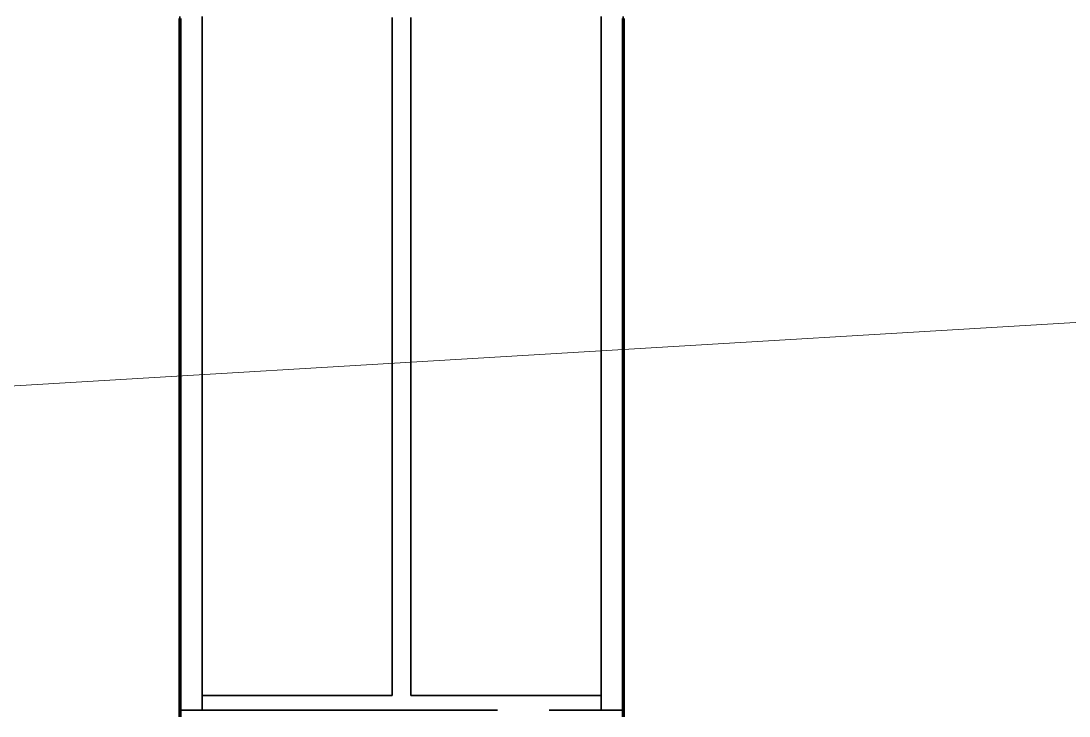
# Model space of a CAD drawing. Header units: millimetres. Extents: x 0 to 2382, y 0 to 420.
# Drawn here: x 179.45 to 193.64, y 218.32 to 227.73 of the extents above; entities that cross this region are included whole.
import ezdxf

# ---------------------------------------------------------------- set-up
doc = ezdxf.new("R2010")
doc.units = ezdxf.units.MM
doc.linetypes.add('IRAM-E-TRAZOS', pattern=[5, 4, -1])
for name, color, linetype, lineweight in [('01-VISIBLE', 7, 'CONTINUOUS', 70), ('02-OCULTA', 4, 'IRAM-E-TRAZOS', 35), ('08-FINA', 5, 'CONTINUOUS', 18)]:
    doc.layers.add(name, color=color, linetype=linetype, lineweight=lineweight)

msp = doc.modelspace()

# ---------------------------------------------------------------- linework, layer by layer
at = {"layer": '01-VISIBLE'}
for points in [[(181.6, 227.762), (181.6, 227.675), (181.6, 227.587), (181.6, 227.5), (181.6, 227.412), (181.6, 227.325), (181.6, 227.237), (181.6, 227.15), (181.6, 227.062), (181.6, 226.975), (181.6, 226.887), (181.6, 226.8), (181.6, 226.712), (181.6, 226.625), (181.6, 226.537), (181.6, 226.45), (181.6, 226.362), (181.6, 226.275), (181.6, 226.187), (181.6, 226.1), (181.6, 226.012), (181.6, 225.925), (181.6, 225.837), (181.6, 225.75), (181.6, 225.662), (181.6, 225.575), (181.6, 225.487), (181.6, 225.4), (181.6, 225.312), (181.6, 225.225), (181.6, 225.137), (181.6, 225.05), (181.6, 224.962), (181.6, 224.875), (181.6, 224.787), (181.6, 224.7), (181.6, 224.612), (181.6, 224.525), (181.6, 224.437), (181.6, 224.35), (181.6, 224.262), (181.6, 224.175), (181.6, 224.087), (181.6, 224), (181.6, 223.912), (181.6, 223.825), (181.6, 223.737), (181.6, 223.65), (181.6, 223.562), (181.6, 223.475), (181.6, 223.387), (181.6, 223.3), (181.6, 223.212), (181.6, 223.125), (181.6, 223.037), (181.6, 222.95), (181.6, 222.862), (181.6, 222.775), (181.6, 222.687), (181.6, 222.6), (181.6, 222.512), (181.6, 222.425), (181.6, 222.337), (181.6, 222.25), (181.6, 222.162), (181.6, 222.075), (181.6, 221.987), (181.6, 221.9), (181.6, 221.812), (181.6, 221.725), (181.6, 221.637), (181.6, 221.55), (181.6, 221.462), (181.6, 221.375), (181.6, 221.287), (181.6, 221.2), (181.6, 221.112), (181.6, 221.025), (181.6, 220.937), (181.6, 220.85), (181.6, 220.762), (181.6, 220.675), (181.6, 220.587), (181.6, 220.5), (181.6, 220.412), (181.6, 220.325), (181.6, 220.237), (181.6, 220.15), (181.6, 220.062), (181.6, 219.975), (181.6, 219.887), (181.6, 219.8), (181.6, 219.712), (181.6, 219.625), (181.6, 219.537), (181.6, 219.45), (181.6, 219.362), (181.6, 219.275), (181.6, 219.187), (181.6, 219.1), (181.6, 219.012), (181.6, 218.925), (181.6, 218.837), (181.6, 218.75), (181.6, 218.662), (181.6, 218.575), (181.6, 218.487), (181.6, 218.4), (181.6, 218.312)], [(187.6, 227.762), (187.6, 227.675), (187.6, 227.587), (187.6, 227.5), (187.6, 227.412), (187.6, 227.325), (187.6, 227.237), (187.6, 227.15), (187.6, 227.062), (187.6, 226.975), (187.6, 226.887), (187.6, 226.8), (187.6, 226.712), (187.6, 226.625), (187.6, 226.537), (187.6, 226.45), (187.6, 226.362), (187.6, 226.275), (187.6, 226.187), (187.6, 226.1), (187.6, 226.012), (187.6, 225.925), (187.6, 225.837), (187.6, 225.75), (187.6, 225.662), (187.6, 225.575), (187.6, 225.487), (187.6, 225.4), (187.6, 225.312), (187.6, 225.225), (187.6, 225.137), (187.6, 225.05), (187.6, 224.962), (187.6, 224.875), (187.6, 224.787), (187.6, 224.7), (187.6, 224.612), (187.6, 224.525), (187.6, 224.437), (187.6, 224.35), (187.6, 224.262), (187.6, 224.175), (187.6, 224.087), (187.6, 224), (187.6, 223.912), (187.6, 223.825), (187.6, 223.737), (187.6, 223.65), (187.6, 223.562), (187.6, 223.475), (187.6, 223.387), (187.6, 223.3), (187.6, 223.212), (187.6, 223.125), (187.6, 223.037), (187.6, 222.95), (187.6, 222.862), (187.6, 222.775), (187.6, 222.687), (187.6, 222.6), (187.6, 222.512), (187.6, 222.425), (187.6, 222.337), (187.6, 222.25), (187.6, 222.162), (187.6, 222.075), (187.6, 221.987), (187.6, 221.9), (187.6, 221.812), (187.6, 221.725), (187.6, 221.637), (187.6, 221.55), (187.6, 221.462), (187.6, 221.375), (187.6, 221.287), (187.6, 221.2), (187.6, 221.112), (187.6, 221.025), (187.6, 220.937), (187.6, 220.85), (187.6, 220.762), (187.6, 220.675), (187.6, 220.587), (187.6, 220.5), (187.6, 220.412), (187.6, 220.325), (187.6, 220.237), (187.6, 220.15), (187.6, 220.062), (187.6, 219.975), (187.6, 219.887), (187.6, 219.8), (187.6, 219.712), (187.6, 219.625), (187.6, 219.537), (187.6, 219.45), (187.6, 219.362), (187.6, 219.275), (187.6, 219.187), (187.6, 219.1), (187.6, 219.012), (187.6, 218.925), (187.6, 218.837), (187.6, 218.75), (187.6, 218.662), (187.6, 218.575), (187.6, 218.487), (187.6, 218.4), (187.6, 218.312)]]:
    msp.add_lwpolyline(points, dxfattribs=at)
at = {"layer": '02-OCULTA'}
for p, q in [((181.9, 218.6), (184.475, 218.6)), ((184.725, 218.6), (187.3, 218.6)), ((181.6, 218.4), (187.6, 218.4)), ((181.9, 218.4), (187.3, 218.4))]:
    msp.add_line(p, q, dxfattribs=at)
for points in [[(181.6, 227.787), (181.6, 227.724), (181.6, 227.661), (181.6, 227.598), (181.6, 227.535), (181.6, 227.472), (181.6, 227.409), (181.6, 227.346), (181.6, 227.283), (181.6, 227.22), (181.6, 227.157), (181.6, 227.094), (181.6, 227.031), (181.6, 226.968), (181.6, 226.905), (181.6, 226.842), (181.6, 226.779), (181.6, 226.716), (181.6, 226.653), (181.6, 226.59), (181.6, 226.527), (181.6, 226.464), (181.6, 226.401), (181.6, 226.338), (181.6, 226.275), (181.6, 226.212), (181.6, 226.149), (181.6, 226.086), (181.6, 226.023), (181.6, 225.96), (181.6, 225.897), (181.6, 225.834), (181.6, 225.771), (181.6, 225.708), (181.6, 225.645), (181.6, 225.582), (181.6, 225.519), (181.6, 225.456), (181.6, 225.393), (181.6, 225.33), (181.6, 225.267), (181.6, 225.204), (181.6, 225.141), (181.6, 225.078), (181.6, 225.015), (181.6, 224.952), (181.6, 224.889), (181.6, 224.826), (181.6, 224.763), (181.6, 224.7), (181.6, 224.637), (181.6, 224.574), (181.6, 224.511), (181.6, 224.448), (181.6, 224.385), (181.6, 224.322), (181.6, 224.259), (181.6, 224.196), (181.6, 224.133), (181.6, 224.07), (181.6, 224.007), (181.6, 223.944), (181.6, 223.881), (181.6, 223.818), (181.6, 223.755), (181.6, 223.692), (181.6, 223.629), (181.6, 223.566), (181.6, 223.503), (181.6, 223.44), (181.6, 223.377), (181.6, 223.314), (181.6, 223.251), (181.6, 223.188), (181.6, 223.125), (181.6, 223.062), (181.6, 222.999), (181.6, 222.936), (181.6, 222.873), (181.6, 222.81), (181.6, 222.747), (181.6, 222.684), (181.6, 222.621), (181.6, 222.558), (181.6, 222.495), (181.6, 222.432), (181.6, 222.369), (181.6, 222.306), (181.6, 222.243), (181.6, 222.18), (181.6, 222.117), (181.6, 222.054), (181.6, 221.991), (181.6, 221.928), (181.6, 221.865), (181.6, 221.802), (181.6, 221.739), (181.6, 221.676), (181.6, 221.613), (181.6, 221.55), (181.6, 221.487), (181.6, 221.424), (181.6, 221.361), (181.6, 221.298), (181.6, 221.235), (181.6, 221.172), (181.6, 221.109), (181.6, 221.046), (181.6, 220.983), (181.6, 220.92), (181.6, 220.857), (181.6, 220.794), (181.6, 220.731), (181.6, 220.668), (181.6, 220.605), (181.6, 220.542), (181.6, 220.479), (181.6, 220.416), (181.6, 220.353), (181.6, 220.29), (181.6, 220.227), (181.6, 220.164), (181.6, 220.101), (181.6, 220.038), (181.6, 219.975), (181.6, 219.912), (181.6, 219.849), (181.6, 219.786), (181.6, 219.723), (181.6, 219.66), (181.6, 219.597), (181.6, 219.534), (181.6, 219.471), (181.6, 219.408), (181.6, 219.345), (181.6, 219.282), (181.6, 219.219), (181.6, 219.156), (181.6, 219.093), (181.6, 219.03), (181.6, 218.967), (181.6, 218.904), (181.6, 218.841), (181.6, 218.778), (181.6, 218.715), (181.6, 218.652), (181.6, 218.589), (181.6, 218.526), (181.6, 218.463), (181.6, 218.4)], [(181.6, 218.4), (181.6, 218.463), (181.6, 218.526), (181.6, 218.589), (181.6, 218.652), (181.6, 218.715), (181.6, 218.778), (181.6, 218.841), (181.6, 218.904), (181.6, 218.967), (181.6, 219.03), (181.6, 219.093), (181.6, 219.156), (181.6, 219.219), (181.6, 219.282), (181.6, 219.345), (181.6, 219.408), (181.6, 219.471), (181.6, 219.534), (181.6, 219.597), (181.6, 219.66), (181.6, 219.723), (181.6, 219.786), (181.6, 219.849), (181.6, 219.912), (181.6, 219.975), (181.6, 220.038), (181.6, 220.101), (181.6, 220.164), (181.6, 220.227), (181.6, 220.29), (181.6, 220.353), (181.6, 220.416), (181.6, 220.479), (181.6, 220.542), (181.6, 220.605), (181.6, 220.668), (181.6, 220.731), (181.6, 220.794), (181.6, 220.857), (181.6, 220.92), (181.6, 220.983), (181.6, 221.046), (181.6, 221.109), (181.6, 221.172), (181.6, 221.235), (181.6, 221.298), (181.6, 221.361), (181.6, 221.424), (181.6, 221.487), (181.6, 221.55), (181.6, 221.613), (181.6, 221.676), (181.6, 221.739), (181.6, 221.802), (181.6, 221.865), (181.6, 221.928), (181.6, 221.991), (181.6, 222.054), (181.6, 222.117), (181.6, 222.18), (181.6, 222.243), (181.6, 222.306), (181.6, 222.369), (181.6, 222.432), (181.6, 222.495), (181.6, 222.558), (181.6, 222.621), (181.6, 222.684), (181.6, 222.747), (181.6, 222.81), (181.6, 222.873), (181.6, 222.936), (181.6, 222.999), (181.6, 223.062), (181.6, 223.125), (181.6, 223.188), (181.6, 223.251), (181.6, 223.314), (181.6, 223.377), (181.6, 223.44), (181.6, 223.503), (181.6, 223.566), (181.6, 223.629), (181.6, 223.692), (181.6, 223.755), (181.6, 223.818), (181.6, 223.881), (181.6, 223.944), (181.6, 224.007), (181.6, 224.07), (181.6, 224.133), (181.6, 224.196), (181.6, 224.259), (181.6, 224.322), (181.6, 224.385), (181.6, 224.448), (181.6, 224.511), (181.6, 224.574), (181.6, 224.637), (181.6, 224.7), (181.6, 224.763), (181.6, 224.826), (181.6, 224.889), (181.6, 224.952), (181.6, 225.015), (181.6, 225.078), (181.6, 225.141), (181.6, 225.204), (181.6, 225.267), (181.6, 225.33), (181.6, 225.393), (181.6, 225.456), (181.6, 225.519), (181.6, 225.582), (181.6, 225.645), (181.6, 225.708), (181.6, 225.771), (181.6, 225.834), (181.6, 225.897), (181.6, 225.96), (181.6, 226.023), (181.6, 226.086), (181.6, 226.149), (181.6, 226.212), (181.6, 226.275), (181.6, 226.338), (181.6, 226.401), (181.6, 226.464), (181.6, 226.527), (181.6, 226.59), (181.6, 226.653), (181.6, 226.716), (181.6, 226.779), (181.6, 226.842), (181.6, 226.905), (181.6, 226.968), (181.6, 227.031), (181.6, 227.094), (181.6, 227.157), (181.6, 227.22), (181.6, 227.283), (181.6, 227.346), (181.6, 227.409), (181.6, 227.472), (181.6, 227.535), (181.6, 227.598), (181.6, 227.661), (181.6, 227.724), (181.6, 227.787)], [(181.6, 218.312), (181.6, 218.4), (181.6, 218.487), (181.6, 218.575), (181.6, 218.662), (181.6, 218.75), (181.6, 218.837), (181.6, 218.925), (181.6, 219.012), (181.6, 219.1), (181.6, 219.187), (181.6, 219.275), (181.6, 219.362), (181.6, 219.45), (181.6, 219.537), (181.6, 219.625), (181.6, 219.712), (181.6, 219.8), (181.6, 219.887), (181.6, 219.975), (181.6, 220.062), (181.6, 220.15), (181.6, 220.237), (181.6, 220.325), (181.6, 220.412), (181.6, 220.5), (181.6, 220.587), (181.6, 220.675), (181.6, 220.762), (181.6, 220.85), (181.6, 220.937), (181.6, 221.025), (181.6, 221.112), (181.6, 221.2), (181.6, 221.287), (181.6, 221.375), (181.6, 221.462), (181.6, 221.55), (181.6, 221.637), (181.6, 221.725), (181.6, 221.812), (181.6, 221.9), (181.6, 221.987), (181.6, 222.075), (181.6, 222.162), (181.6, 222.25), (181.6, 222.337), (181.6, 222.425), (181.6, 222.512), (181.6, 222.6), (181.6, 222.687), (181.6, 222.775), (181.6, 222.862), (181.6, 222.95), (181.6, 223.037), (181.6, 223.125), (181.6, 223.212), (181.6, 223.3), (181.6, 223.387), (181.6, 223.475), (181.6, 223.562), (181.6, 223.65), (181.6, 223.737), (181.6, 223.825), (181.6, 223.912), (181.6, 224), (181.6, 224.087), (181.6, 224.175), (181.6, 224.262), (181.6, 224.35), (181.6, 224.437), (181.6, 224.525), (181.6, 224.612), (181.6, 224.7), (181.6, 224.787), (181.6, 224.875), (181.6, 224.962), (181.6, 225.05), (181.6, 225.137), (181.6, 225.225), (181.6, 225.312), (181.6, 225.4), (181.6, 225.487), (181.6, 225.575), (181.6, 225.662), (181.6, 225.75), (181.6, 225.837), (181.6, 225.925), (181.6, 226.012), (181.6, 226.1), (181.6, 226.187), (181.6, 226.275), (181.6, 226.362), (181.6, 226.45), (181.6, 226.537), (181.6, 226.625), (181.6, 226.712), (181.6, 226.8), (181.6, 226.887), (181.6, 226.975), (181.6, 227.062), (181.6, 227.15), (181.6, 227.237), (181.6, 227.325), (181.6, 227.412), (181.6, 227.5), (181.6, 227.587), (181.6, 227.675), (181.6, 227.762)], [(181.9, 227.787), (181.9, 227.724), (181.9, 227.661), (181.9, 227.598), (181.9, 227.535), (181.9, 227.472), (181.9, 227.409), (181.9, 227.346), (181.9, 227.283), (181.9, 227.22), (181.9, 227.157), (181.9, 227.094), (181.9, 227.031), (181.9, 226.968), (181.9, 226.905), (181.9, 226.842), (181.9, 226.779), (181.9, 226.716), (181.9, 226.653), (181.9, 226.59), (181.9, 226.527), (181.9, 226.464), (181.9, 226.401), (181.9, 226.338), (181.9, 226.275), (181.9, 226.212), (181.9, 226.149), (181.9, 226.086), (181.9, 226.023), (181.9, 225.96), (181.9, 225.897), (181.9, 225.834), (181.9, 225.771), (181.9, 225.708), (181.9, 225.645), (181.9, 225.582), (181.9, 225.519), (181.9, 225.456), (181.9, 225.393), (181.9, 225.33), (181.9, 225.267), (181.9, 225.204), (181.9, 225.141), (181.9, 225.078), (181.9, 225.015), (181.9, 224.952), (181.9, 224.889), (181.9, 224.826), (181.9, 224.763), (181.9, 224.7), (181.9, 224.637), (181.9, 224.574), (181.9, 224.511), (181.9, 224.448), (181.9, 224.385), (181.9, 224.322), (181.9, 224.259), (181.9, 224.196), (181.9, 224.133), (181.9, 224.07), (181.9, 224.007), (181.9, 223.944), (181.9, 223.881), (181.9, 223.818), (181.9, 223.755), (181.9, 223.692), (181.9, 223.629), (181.9, 223.566), (181.9, 223.503), (181.9, 223.44), (181.9, 223.377), (181.9, 223.314), (181.9, 223.251), (181.9, 223.188), (181.9, 223.125), (181.9, 223.062), (181.9, 222.999), (181.9, 222.936), (181.9, 222.873), (181.9, 222.81), (181.9, 222.747), (181.9, 222.684), (181.9, 222.621), (181.9, 222.558), (181.9, 222.495), (181.9, 222.432), (181.9, 222.369), (181.9, 222.306), (181.9, 222.243), (181.9, 222.18), (181.9, 222.117), (181.9, 222.054), (181.9, 221.991), (181.9, 221.928), (181.9, 221.865), (181.9, 221.802), (181.9, 221.739), (181.9, 221.676), (181.9, 221.613), (181.9, 221.55), (181.9, 221.487), (181.9, 221.424), (181.9, 221.361), (181.9, 221.298), (181.9, 221.235), (181.9, 221.172), (181.9, 221.109), (181.9, 221.046), (181.9, 220.983), (181.9, 220.92), (181.9, 220.857), (181.9, 220.794), (181.9, 220.731), (181.9, 220.668), (181.9, 220.605), (181.9, 220.542), (181.9, 220.479), (181.9, 220.416), (181.9, 220.353), (181.9, 220.29), (181.9, 220.227), (181.9, 220.164), (181.9, 220.101), (181.9, 220.038), (181.9, 219.975), (181.9, 219.912), (181.9, 219.849), (181.9, 219.786), (181.9, 219.723), (181.9, 219.66), (181.9, 219.597), (181.9, 219.534), (181.9, 219.471), (181.9, 219.408), (181.9, 219.345), (181.9, 219.282), (181.9, 219.219), (181.9, 219.156), (181.9, 219.093), (181.9, 219.03), (181.9, 218.967), (181.9, 218.904), (181.9, 218.841), (181.9, 218.778), (181.9, 218.715), (181.9, 218.652), (181.9, 218.589), (181.9, 218.526), (181.9, 218.463), (181.9, 218.4)], [(181.9, 218.4), (181.9, 218.463), (181.9, 218.526), (181.9, 218.589), (181.9, 218.652), (181.9, 218.715), (181.9, 218.778), (181.9, 218.841), (181.9, 218.904), (181.9, 218.967), (181.9, 219.03), (181.9, 219.093), (181.9, 219.156), (181.9, 219.219), (181.9, 219.282), (181.9, 219.345), (181.9, 219.408), (181.9, 219.471), (181.9, 219.534), (181.9, 219.597), (181.9, 219.66), (181.9, 219.723), (181.9, 219.786), (181.9, 219.849), (181.9, 219.912), (181.9, 219.975), (181.9, 220.038), (181.9, 220.101), (181.9, 220.164), (181.9, 220.227), (181.9, 220.29), (181.9, 220.353), (181.9, 220.416), (181.9, 220.479), (181.9, 220.542), (181.9, 220.605), (181.9, 220.668), (181.9, 220.731), (181.9, 220.794), (181.9, 220.857), (181.9, 220.92), (181.9, 220.983), (181.9, 221.046), (181.9, 221.109), (181.9, 221.172), (181.9, 221.235), (181.9, 221.298), (181.9, 221.361), (181.9, 221.424), (181.9, 221.487), (181.9, 221.55), (181.9, 221.613), (181.9, 221.676), (181.9, 221.739), (181.9, 221.802), (181.9, 221.865), (181.9, 221.928), (181.9, 221.991), (181.9, 222.054), (181.9, 222.117), (181.9, 222.18), (181.9, 222.243), (181.9, 222.306), (181.9, 222.369), (181.9, 222.432), (181.9, 222.495), (181.9, 222.558), (181.9, 222.621), (181.9, 222.684), (181.9, 222.747), (181.9, 222.81), (181.9, 222.873), (181.9, 222.936), (181.9, 222.999), (181.9, 223.062), (181.9, 223.125), (181.9, 223.188), (181.9, 223.251), (181.9, 223.314), (181.9, 223.377), (181.9, 223.44), (181.9, 223.503), (181.9, 223.566), (181.9, 223.629), (181.9, 223.692), (181.9, 223.755), (181.9, 223.818), (181.9, 223.881), (181.9, 223.944), (181.9, 224.007), (181.9, 224.07), (181.9, 224.133), (181.9, 224.196), (181.9, 224.259), (181.9, 224.322), (181.9, 224.385), (181.9, 224.448), (181.9, 224.511), (181.9, 224.574), (181.9, 224.637), (181.9, 224.7), (181.9, 224.763), (181.9, 224.826), (181.9, 224.889), (181.9, 224.952), (181.9, 225.015), (181.9, 225.078), (181.9, 225.141), (181.9, 225.204), (181.9, 225.267), (181.9, 225.33), (181.9, 225.393), (181.9, 225.456), (181.9, 225.519), (181.9, 225.582), (181.9, 225.645), (181.9, 225.708), (181.9, 225.771), (181.9, 225.834), (181.9, 225.897), (181.9, 225.96), (181.9, 226.023), (181.9, 226.086), (181.9, 226.149), (181.9, 226.212), (181.9, 226.275), (181.9, 226.338), (181.9, 226.401), (181.9, 226.464), (181.9, 226.527), (181.9, 226.59), (181.9, 226.653), (181.9, 226.716), (181.9, 226.779), (181.9, 226.842), (181.9, 226.905), (181.9, 226.968), (181.9, 227.031), (181.9, 227.094), (181.9, 227.157), (181.9, 227.22), (181.9, 227.283), (181.9, 227.346), (181.9, 227.409), (181.9, 227.472), (181.9, 227.535), (181.9, 227.598), (181.9, 227.661), (181.9, 227.724), (181.9, 227.787)], [(181.9, 227.776), (181.9, 227.714), (181.9, 227.652), (181.9, 227.59), (181.9, 227.528), (181.9, 227.466), (181.9, 227.404), (181.9, 227.342), (181.9, 227.28), (181.9, 227.218), (181.9, 227.156), (181.9, 227.094), (181.9, 227.032), (181.9, 226.97), (181.9, 226.908), (181.9, 226.846), (181.9, 226.784), (181.9, 226.722), (181.9, 226.66), (181.9, 226.598), (181.9, 226.536), (181.9, 226.474), (181.9, 226.412), (181.9, 226.35), (181.9, 226.288), (181.9, 226.226), (181.9, 226.164), (181.9, 226.102), (181.9, 226.04), (181.9, 225.978), (181.9, 225.916), (181.9, 225.854), (181.9, 225.792), (181.9, 225.73), (181.9, 225.668), (181.9, 225.606), (181.9, 225.544), (181.9, 225.482), (181.9, 225.42), (181.9, 225.358), (181.9, 225.296), (181.9, 225.234), (181.9, 225.172), (181.9, 225.11), (181.9, 225.048), (181.9, 224.986), (181.9, 224.924), (181.9, 224.862), (181.9, 224.8), (181.9, 224.738), (181.9, 224.676), (181.9, 224.614), (181.9, 224.552), (181.9, 224.49), (181.9, 224.428), (181.9, 224.366), (181.9, 224.304), (181.9, 224.242), (181.9, 224.18), (181.9, 224.118), (181.9, 224.056), (181.9, 223.994), (181.9, 223.932), (181.9, 223.87), (181.9, 223.808), (181.9, 223.746), (181.9, 223.684), (181.9, 223.622), (181.9, 223.56), (181.9, 223.498), (181.9, 223.436), (181.9, 223.374), (181.9, 223.312), (181.9, 223.25), (181.9, 223.188), (181.9, 223.126), (181.9, 223.064), (181.9, 223.002), (181.9, 222.94), (181.9, 222.878), (181.9, 222.816), (181.9, 222.754), (181.9, 222.692), (181.9, 222.63), (181.9, 222.568), (181.9, 222.506), (181.9, 222.444), (181.9, 222.382), (181.9, 222.32), (181.9, 222.258), (181.9, 222.196), (181.9, 222.134), (181.9, 222.072), (181.9, 222.01), (181.9, 221.948), (181.9, 221.886), (181.9, 221.824), (181.9, 221.762), (181.9, 221.7), (181.9, 221.638), (181.9, 221.576), (181.9, 221.514), (181.9, 221.452), (181.9, 221.39), (181.9, 221.328), (181.9, 221.266), (181.9, 221.204), (181.9, 221.142), (181.9, 221.08), (181.9, 221.018), (181.9, 220.956), (181.9, 220.894), (181.9, 220.832), (181.9, 220.77), (181.9, 220.708), (181.9, 220.646), (181.9, 220.584), (181.9, 220.522), (181.9, 220.46), (181.9, 220.398), (181.9, 220.336), (181.9, 220.274), (181.9, 220.212), (181.9, 220.15), (181.9, 220.088), (181.9, 220.026), (181.9, 219.964), (181.9, 219.902), (181.9, 219.84), (181.9, 219.778), (181.9, 219.716), (181.9, 219.654), (181.9, 219.592), (181.9, 219.53), (181.9, 219.468), (181.9, 219.406), (181.9, 219.344), (181.9, 219.282), (181.9, 219.22), (181.9, 219.158), (181.9, 219.096), (181.9, 219.034), (181.9, 218.972), (181.9, 218.91), (181.9, 218.848), (181.9, 218.786), (181.9, 218.724), (181.9, 218.662), (181.9, 218.6)], [(181.9, 218.6), (181.9, 218.662), (181.9, 218.724), (181.9, 218.786), (181.9, 218.848), (181.9, 218.91), (181.9, 218.972), (181.9, 219.034), (181.9, 219.096), (181.9, 219.158), (181.9, 219.22), (181.9, 219.282), (181.9, 219.344), (181.9, 219.406), (181.9, 219.468), (181.9, 219.53), (181.9, 219.592), (181.9, 219.654), (181.9, 219.716), (181.9, 219.778), (181.9, 219.84), (181.9, 219.902), (181.9, 219.964), (181.9, 220.026), (181.9, 220.088), (181.9, 220.15), (181.9, 220.212), (181.9, 220.274), (181.9, 220.336), (181.9, 220.398), (181.9, 220.46), (181.9, 220.522), (181.9, 220.584), (181.9, 220.646), (181.9, 220.708), (181.9, 220.77), (181.9, 220.832), (181.9, 220.894), (181.9, 220.956), (181.9, 221.018), (181.9, 221.08), (181.9, 221.142), (181.9, 221.204), (181.9, 221.266), (181.9, 221.328), (181.9, 221.39), (181.9, 221.452), (181.9, 221.514), (181.9, 221.576), (181.9, 221.638), (181.9, 221.7), (181.9, 221.762), (181.9, 221.824), (181.9, 221.886), (181.9, 221.948), (181.9, 222.01), (181.9, 222.072), (181.9, 222.134), (181.9, 222.196), (181.9, 222.258), (181.9, 222.32), (181.9, 222.382), (181.9, 222.444), (181.9, 222.506), (181.9, 222.568), (181.9, 222.63), (181.9, 222.692), (181.9, 222.754), (181.9, 222.816), (181.9, 222.878), (181.9, 222.94), (181.9, 223.002), (181.9, 223.064), (181.9, 223.126), (181.9, 223.188), (181.9, 223.25), (181.9, 223.312), (181.9, 223.374), (181.9, 223.436), (181.9, 223.498), (181.9, 223.56), (181.9, 223.622), (181.9, 223.684), (181.9, 223.746), (181.9, 223.808), (181.9, 223.87), (181.9, 223.932), (181.9, 223.994), (181.9, 224.056), (181.9, 224.118), (181.9, 224.18), (181.9, 224.242), (181.9, 224.304), (181.9, 224.366), (181.9, 224.428), (181.9, 224.49), (181.9, 224.552), (181.9, 224.614), (181.9, 224.676), (181.9, 224.738), (181.9, 224.8), (181.9, 224.862), (181.9, 224.924), (181.9, 224.986), (181.9, 225.048), (181.9, 225.11), (181.9, 225.172), (181.9, 225.234), (181.9, 225.296), (181.9, 225.358), (181.9, 225.42), (181.9, 225.482), (181.9, 225.544), (181.9, 225.606), (181.9, 225.668), (181.9, 225.73), (181.9, 225.792), (181.9, 225.854), (181.9, 225.916), (181.9, 225.978), (181.9, 226.04), (181.9, 226.102), (181.9, 226.164), (181.9, 226.226), (181.9, 226.288), (181.9, 226.35), (181.9, 226.412), (181.9, 226.474), (181.9, 226.536), (181.9, 226.598), (181.9, 226.66), (181.9, 226.722), (181.9, 226.784), (181.9, 226.846), (181.9, 226.908), (181.9, 226.97), (181.9, 227.032), (181.9, 227.094), (181.9, 227.156), (181.9, 227.218), (181.9, 227.28), (181.9, 227.342), (181.9, 227.404), (181.9, 227.466), (181.9, 227.528), (181.9, 227.59), (181.9, 227.652), (181.9, 227.714), (181.9, 227.776)], [(184.475, 227.776), (184.475, 227.714), (184.475, 227.652), (184.475, 227.59), (184.475, 227.528), (184.475, 227.466), (184.475, 227.404), (184.475, 227.342), (184.475, 227.28), (184.475, 227.218), (184.475, 227.156), (184.475, 227.094), (184.475, 227.032), (184.475, 226.97), (184.475, 226.908), (184.475, 226.846), (184.475, 226.784), (184.475, 226.722), (184.475, 226.66), (184.475, 226.598), (184.475, 226.536), (184.475, 226.474), (184.475, 226.412), (184.475, 226.35), (184.475, 226.288), (184.475, 226.226), (184.475, 226.164), (184.475, 226.102), (184.475, 226.04), (184.475, 225.978), (184.475, 225.916), (184.475, 225.854), (184.475, 225.792), (184.475, 225.73), (184.475, 225.668), (184.475, 225.606), (184.475, 225.544), (184.475, 225.482), (184.475, 225.42), (184.475, 225.358), (184.475, 225.296), (184.475, 225.234), (184.475, 225.172), (184.475, 225.11), (184.475, 225.048), (184.475, 224.986), (184.475, 224.924), (184.475, 224.862), (184.475, 224.8), (184.475, 224.738), (184.475, 224.676), (184.475, 224.614), (184.475, 224.552), (184.475, 224.49), (184.475, 224.428), (184.475, 224.366), (184.475, 224.304), (184.475, 224.242), (184.475, 224.18), (184.475, 224.118), (184.475, 224.056), (184.475, 223.994), (184.475, 223.932), (184.475, 223.87), (184.475, 223.808), (184.475, 223.746), (184.475, 223.684), (184.475, 223.622), (184.475, 223.56), (184.475, 223.498), (184.475, 223.436), (184.475, 223.374), (184.475, 223.312), (184.475, 223.25), (184.475, 223.188), (184.475, 223.126), (184.475, 223.064), (184.475, 223.002), (184.475, 222.94), (184.475, 222.878), (184.475, 222.816), (184.475, 222.754), (184.475, 222.692), (184.475, 222.63), (184.475, 222.568), (184.475, 222.506), (184.475, 222.444), (184.475, 222.382), (184.475, 222.32), (184.475, 222.258), (184.475, 222.196), (184.475, 222.134), (184.475, 222.072), (184.475, 222.01), (184.475, 221.948), (184.475, 221.886), (184.475, 221.824), (184.475, 221.762), (184.475, 221.7), (184.475, 221.638), (184.475, 221.576), (184.475, 221.514), (184.475, 221.452), (184.475, 221.39), (184.475, 221.328), (184.475, 221.266), (184.475, 221.204), (184.475, 221.142), (184.475, 221.08), (184.475, 221.018), (184.475, 220.956), (184.475, 220.894), (184.475, 220.832), (184.475, 220.77), (184.475, 220.708), (184.475, 220.646), (184.475, 220.584), (184.475, 220.522), (184.475, 220.46), (184.475, 220.398), (184.475, 220.336), (184.475, 220.274), (184.475, 220.212), (184.475, 220.15), (184.475, 220.088), (184.475, 220.026), (184.475, 219.964), (184.475, 219.902), (184.475, 219.84), (184.475, 219.778), (184.475, 219.716), (184.475, 219.654), (184.475, 219.592), (184.475, 219.53), (184.475, 219.468), (184.475, 219.406), (184.475, 219.344), (184.475, 219.282), (184.475, 219.22), (184.475, 219.158), (184.475, 219.096), (184.475, 219.034), (184.475, 218.972), (184.475, 218.91), (184.475, 218.848), (184.475, 218.786), (184.475, 218.724), (184.475, 218.662), (184.475, 218.6)], [(184.475, 218.6), (184.475, 218.662), (184.475, 218.724), (184.475, 218.786), (184.475, 218.848), (184.475, 218.91), (184.475, 218.972), (184.475, 219.034), (184.475, 219.096), (184.475, 219.158), (184.475, 219.22), (184.475, 219.282), (184.475, 219.344), (184.475, 219.406), (184.475, 219.468), (184.475, 219.53), (184.475, 219.592), (184.475, 219.654), (184.475, 219.716), (184.475, 219.778), (184.475, 219.84), (184.475, 219.902), (184.475, 219.964), (184.475, 220.026), (184.475, 220.088), (184.475, 220.15), (184.475, 220.212), (184.475, 220.274), (184.475, 220.336), (184.475, 220.398), (184.475, 220.46), (184.475, 220.522), (184.475, 220.584), (184.475, 220.646), (184.475, 220.708), (184.475, 220.77), (184.475, 220.832), (184.475, 220.894), (184.475, 220.956), (184.475, 221.018), (184.475, 221.08), (184.475, 221.142), (184.475, 221.204), (184.475, 221.266), (184.475, 221.328), (184.475, 221.39), (184.475, 221.452), (184.475, 221.514), (184.475, 221.576), (184.475, 221.638), (184.475, 221.7), (184.475, 221.762), (184.475, 221.824), (184.475, 221.886), (184.475, 221.948), (184.475, 222.01), (184.475, 222.072), (184.475, 222.134), (184.475, 222.196), (184.475, 222.258), (184.475, 222.32), (184.475, 222.382), (184.475, 222.444), (184.475, 222.506), (184.475, 222.568), (184.475, 222.63), (184.475, 222.692), (184.475, 222.754), (184.475, 222.816), (184.475, 222.878), (184.475, 222.94), (184.475, 223.002), (184.475, 223.064), (184.475, 223.126), (184.475, 223.188), (184.475, 223.25), (184.475, 223.312), (184.475, 223.374), (184.475, 223.436), (184.475, 223.498), (184.475, 223.56), (184.475, 223.622), (184.475, 223.684), (184.475, 223.746), (184.475, 223.808), (184.475, 223.87), (184.475, 223.932), (184.475, 223.994), (184.475, 224.056), (184.475, 224.118), (184.475, 224.18), (184.475, 224.242), (184.475, 224.304), (184.475, 224.366), (184.475, 224.428), (184.475, 224.49), (184.475, 224.552), (184.475, 224.614), (184.475, 224.676), (184.475, 224.738), (184.475, 224.8), (184.475, 224.862), (184.475, 224.924), (184.475, 224.986), (184.475, 225.048), (184.475, 225.11), (184.475, 225.172), (184.475, 225.234), (184.475, 225.296), (184.475, 225.358), (184.475, 225.42), (184.475, 225.482), (184.475, 225.544), (184.475, 225.606), (184.475, 225.668), (184.475, 225.73), (184.475, 225.792), (184.475, 225.854), (184.475, 225.916), (184.475, 225.978), (184.475, 226.04), (184.475, 226.102), (184.475, 226.164), (184.475, 226.226), (184.475, 226.288), (184.475, 226.35), (184.475, 226.412), (184.475, 226.474), (184.475, 226.536), (184.475, 226.598), (184.475, 226.66), (184.475, 226.722), (184.475, 226.784), (184.475, 226.846), (184.475, 226.908), (184.475, 226.97), (184.475, 227.032), (184.475, 227.094), (184.475, 227.156), (184.475, 227.218), (184.475, 227.28), (184.475, 227.342), (184.475, 227.404), (184.475, 227.466), (184.475, 227.528), (184.475, 227.59), (184.475, 227.652), (184.475, 227.714), (184.475, 227.776)], [(184.725, 227.776), (184.725, 227.714), (184.725, 227.652), (184.725, 227.59), (184.725, 227.528), (184.725, 227.466), (184.725, 227.404), (184.725, 227.342), (184.725, 227.28), (184.725, 227.218), (184.725, 227.156), (184.725, 227.094), (184.725, 227.032), (184.725, 226.97), (184.725, 226.908), (184.725, 226.846), (184.725, 226.784), (184.725, 226.722), (184.725, 226.66), (184.725, 226.598), (184.725, 226.536), (184.725, 226.474), (184.725, 226.412), (184.725, 226.35), (184.725, 226.288), (184.725, 226.226), (184.725, 226.164), (184.725, 226.102), (184.725, 226.04), (184.725, 225.978), (184.725, 225.916), (184.725, 225.854), (184.725, 225.792), (184.725, 225.73), (184.725, 225.668), (184.725, 225.606), (184.725, 225.544), (184.725, 225.482), (184.725, 225.42), (184.725, 225.358), (184.725, 225.296), (184.725, 225.234), (184.725, 225.172), (184.725, 225.11), (184.725, 225.048), (184.725, 224.986), (184.725, 224.924), (184.725, 224.862), (184.725, 224.8), (184.725, 224.738), (184.725, 224.676), (184.725, 224.614), (184.725, 224.552), (184.725, 224.49), (184.725, 224.428), (184.725, 224.366), (184.725, 224.304), (184.725, 224.242), (184.725, 224.18), (184.725, 224.118), (184.725, 224.056), (184.725, 223.994), (184.725, 223.932), (184.725, 223.87), (184.725, 223.808), (184.725, 223.746), (184.725, 223.684), (184.725, 223.622), (184.725, 223.56), (184.725, 223.498), (184.725, 223.436), (184.725, 223.374), (184.725, 223.312), (184.725, 223.25), (184.725, 223.188), (184.725, 223.126), (184.725, 223.064), (184.725, 223.002), (184.725, 222.94), (184.725, 222.878), (184.725, 222.816), (184.725, 222.754), (184.725, 222.692), (184.725, 222.63), (184.725, 222.568), (184.725, 222.506), (184.725, 222.444), (184.725, 222.382), (184.725, 222.32), (184.725, 222.258), (184.725, 222.196), (184.725, 222.134), (184.725, 222.072), (184.725, 222.01), (184.725, 221.948), (184.725, 221.886), (184.725, 221.824), (184.725, 221.762), (184.725, 221.7), (184.725, 221.638), (184.725, 221.576), (184.725, 221.514), (184.725, 221.452), (184.725, 221.39), (184.725, 221.328), (184.725, 221.266), (184.725, 221.204), (184.725, 221.142), (184.725, 221.08), (184.725, 221.018), (184.725, 220.956), (184.725, 220.894), (184.725, 220.832), (184.725, 220.77), (184.725, 220.708), (184.725, 220.646), (184.725, 220.584), (184.725, 220.522), (184.725, 220.46), (184.725, 220.398), (184.725, 220.336), (184.725, 220.274), (184.725, 220.212), (184.725, 220.15), (184.725, 220.088), (184.725, 220.026), (184.725, 219.964), (184.725, 219.902), (184.725, 219.84), (184.725, 219.778), (184.725, 219.716), (184.725, 219.654), (184.725, 219.592), (184.725, 219.53), (184.725, 219.468), (184.725, 219.406), (184.725, 219.344), (184.725, 219.282), (184.725, 219.22), (184.725, 219.158), (184.725, 219.096), (184.725, 219.034), (184.725, 218.972), (184.725, 218.91), (184.725, 218.848), (184.725, 218.786), (184.725, 218.724), (184.725, 218.662), (184.725, 218.6)], [(184.725, 218.6), (184.725, 218.662), (184.725, 218.724), (184.725, 218.786), (184.725, 218.848), (184.725, 218.91), (184.725, 218.972), (184.725, 219.034), (184.725, 219.096), (184.725, 219.158), (184.725, 219.22), (184.725, 219.282), (184.725, 219.344), (184.725, 219.406), (184.725, 219.468), (184.725, 219.53), (184.725, 219.592), (184.725, 219.654), (184.725, 219.716), (184.725, 219.778), (184.725, 219.84), (184.725, 219.902), (184.725, 219.964), (184.725, 220.026), (184.725, 220.088), (184.725, 220.15), (184.725, 220.212), (184.725, 220.274), (184.725, 220.336), (184.725, 220.398), (184.725, 220.46), (184.725, 220.522), (184.725, 220.584), (184.725, 220.646), (184.725, 220.708), (184.725, 220.77), (184.725, 220.832), (184.725, 220.894), (184.725, 220.956), (184.725, 221.018), (184.725, 221.08), (184.725, 221.142), (184.725, 221.204), (184.725, 221.266), (184.725, 221.328), (184.725, 221.39), (184.725, 221.452), (184.725, 221.514), (184.725, 221.576), (184.725, 221.638), (184.725, 221.7), (184.725, 221.762), (184.725, 221.824), (184.725, 221.886), (184.725, 221.948), (184.725, 222.01), (184.725, 222.072), (184.725, 222.134), (184.725, 222.196), (184.725, 222.258), (184.725, 222.32), (184.725, 222.382), (184.725, 222.444), (184.725, 222.506), (184.725, 222.568), (184.725, 222.63), (184.725, 222.692), (184.725, 222.754), (184.725, 222.816), (184.725, 222.878), (184.725, 222.94), (184.725, 223.002), (184.725, 223.064), (184.725, 223.126), (184.725, 223.188), (184.725, 223.25), (184.725, 223.312), (184.725, 223.374), (184.725, 223.436), (184.725, 223.498), (184.725, 223.56), (184.725, 223.622), (184.725, 223.684), (184.725, 223.746), (184.725, 223.808), (184.725, 223.87), (184.725, 223.932), (184.725, 223.994), (184.725, 224.056), (184.725, 224.118), (184.725, 224.18), (184.725, 224.242), (184.725, 224.304), (184.725, 224.366), (184.725, 224.428), (184.725, 224.49), (184.725, 224.552), (184.725, 224.614), (184.725, 224.676), (184.725, 224.738), (184.725, 224.8), (184.725, 224.862), (184.725, 224.924), (184.725, 224.986), (184.725, 225.048), (184.725, 225.11), (184.725, 225.172), (184.725, 225.234), (184.725, 225.296), (184.725, 225.358), (184.725, 225.42), (184.725, 225.482), (184.725, 225.544), (184.725, 225.606), (184.725, 225.668), (184.725, 225.73), (184.725, 225.792), (184.725, 225.854), (184.725, 225.916), (184.725, 225.978), (184.725, 226.04), (184.725, 226.102), (184.725, 226.164), (184.725, 226.226), (184.725, 226.288), (184.725, 226.35), (184.725, 226.412), (184.725, 226.474), (184.725, 226.536), (184.725, 226.598), (184.725, 226.66), (184.725, 226.722), (184.725, 226.784), (184.725, 226.846), (184.725, 226.908), (184.725, 226.97), (184.725, 227.032), (184.725, 227.094), (184.725, 227.156), (184.725, 227.218), (184.725, 227.28), (184.725, 227.342), (184.725, 227.404), (184.725, 227.466), (184.725, 227.528), (184.725, 227.59), (184.725, 227.652), (184.725, 227.714), (184.725, 227.776)], [(187.3, 227.787), (187.3, 227.724), (187.3, 227.661), (187.3, 227.598), (187.3, 227.535), (187.3, 227.472), (187.3, 227.409), (187.3, 227.346), (187.3, 227.283), (187.3, 227.22), (187.3, 227.157), (187.3, 227.094), (187.3, 227.031), (187.3, 226.968), (187.3, 226.905), (187.3, 226.842), (187.3, 226.779), (187.3, 226.716), (187.3, 226.653), (187.3, 226.59), (187.3, 226.527), (187.3, 226.464), (187.3, 226.401), (187.3, 226.338), (187.3, 226.275), (187.3, 226.212), (187.3, 226.149), (187.3, 226.086), (187.3, 226.023), (187.3, 225.96), (187.3, 225.897), (187.3, 225.834), (187.3, 225.771), (187.3, 225.708), (187.3, 225.645), (187.3, 225.582), (187.3, 225.519), (187.3, 225.456), (187.3, 225.393), (187.3, 225.33), (187.3, 225.267), (187.3, 225.204), (187.3, 225.141), (187.3, 225.078), (187.3, 225.015), (187.3, 224.952), (187.3, 224.889), (187.3, 224.826), (187.3, 224.763), (187.3, 224.7), (187.3, 224.637), (187.3, 224.574), (187.3, 224.511), (187.3, 224.448), (187.3, 224.385), (187.3, 224.322), (187.3, 224.259), (187.3, 224.196), (187.3, 224.133), (187.3, 224.07), (187.3, 224.007), (187.3, 223.944), (187.3, 223.881), (187.3, 223.818), (187.3, 223.755), (187.3, 223.692), (187.3, 223.629), (187.3, 223.566), (187.3, 223.503), (187.3, 223.44), (187.3, 223.377), (187.3, 223.314), (187.3, 223.251), (187.3, 223.188), (187.3, 223.125), (187.3, 223.062), (187.3, 222.999), (187.3, 222.936), (187.3, 222.873), (187.3, 222.81), (187.3, 222.747), (187.3, 222.684), (187.3, 222.621), (187.3, 222.558), (187.3, 222.495), (187.3, 222.432), (187.3, 222.369), (187.3, 222.306), (187.3, 222.243), (187.3, 222.18), (187.3, 222.117), (187.3, 222.054), (187.3, 221.991), (187.3, 221.928), (187.3, 221.865), (187.3, 221.802), (187.3, 221.739), (187.3, 221.676), (187.3, 221.613), (187.3, 221.55), (187.3, 221.487), (187.3, 221.424), (187.3, 221.361), (187.3, 221.298), (187.3, 221.235), (187.3, 221.172), (187.3, 221.109), (187.3, 221.046), (187.3, 220.983), (187.3, 220.92), (187.3, 220.857), (187.3, 220.794), (187.3, 220.731), (187.3, 220.668), (187.3, 220.605), (187.3, 220.542), (187.3, 220.479), (187.3, 220.416), (187.3, 220.353), (187.3, 220.29), (187.3, 220.227), (187.3, 220.164), (187.3, 220.101), (187.3, 220.038), (187.3, 219.975), (187.3, 219.912), (187.3, 219.849), (187.3, 219.786), (187.3, 219.723), (187.3, 219.66), (187.3, 219.597), (187.3, 219.534), (187.3, 219.471), (187.3, 219.408), (187.3, 219.345), (187.3, 219.282), (187.3, 219.219), (187.3, 219.156), (187.3, 219.093), (187.3, 219.03), (187.3, 218.967), (187.3, 218.904), (187.3, 218.841), (187.3, 218.778), (187.3, 218.715), (187.3, 218.652), (187.3, 218.589), (187.3, 218.526), (187.3, 218.463), (187.3, 218.4)], [(187.3, 218.4), (187.3, 218.463), (187.3, 218.526), (187.3, 218.589), (187.3, 218.652), (187.3, 218.715), (187.3, 218.778), (187.3, 218.841), (187.3, 218.904), (187.3, 218.967), (187.3, 219.03), (187.3, 219.093), (187.3, 219.156), (187.3, 219.219), (187.3, 219.282), (187.3, 219.345), (187.3, 219.408), (187.3, 219.471), (187.3, 219.534), (187.3, 219.597), (187.3, 219.66), (187.3, 219.723), (187.3, 219.786), (187.3, 219.849), (187.3, 219.912), (187.3, 219.975), (187.3, 220.038), (187.3, 220.101), (187.3, 220.164), (187.3, 220.227), (187.3, 220.29), (187.3, 220.353), (187.3, 220.416), (187.3, 220.479), (187.3, 220.542), (187.3, 220.605), (187.3, 220.668), (187.3, 220.731), (187.3, 220.794), (187.3, 220.857), (187.3, 220.92), (187.3, 220.983), (187.3, 221.046), (187.3, 221.109), (187.3, 221.172), (187.3, 221.235), (187.3, 221.298), (187.3, 221.361), (187.3, 221.424), (187.3, 221.487), (187.3, 221.55), (187.3, 221.613), (187.3, 221.676), (187.3, 221.739), (187.3, 221.802), (187.3, 221.865), (187.3, 221.928), (187.3, 221.991), (187.3, 222.054), (187.3, 222.117), (187.3, 222.18), (187.3, 222.243), (187.3, 222.306), (187.3, 222.369), (187.3, 222.432), (187.3, 222.495), (187.3, 222.558), (187.3, 222.621), (187.3, 222.684), (187.3, 222.747), (187.3, 222.81), (187.3, 222.873), (187.3, 222.936), (187.3, 222.999), (187.3, 223.062), (187.3, 223.125), (187.3, 223.188), (187.3, 223.251), (187.3, 223.314), (187.3, 223.377), (187.3, 223.44), (187.3, 223.503), (187.3, 223.566), (187.3, 223.629), (187.3, 223.692), (187.3, 223.755), (187.3, 223.818), (187.3, 223.881), (187.3, 223.944), (187.3, 224.007), (187.3, 224.07), (187.3, 224.133), (187.3, 224.196), (187.3, 224.259), (187.3, 224.322), (187.3, 224.385), (187.3, 224.448), (187.3, 224.511), (187.3, 224.574), (187.3, 224.637), (187.3, 224.7), (187.3, 224.763), (187.3, 224.826), (187.3, 224.889), (187.3, 224.952), (187.3, 225.015), (187.3, 225.078), (187.3, 225.141), (187.3, 225.204), (187.3, 225.267), (187.3, 225.33), (187.3, 225.393), (187.3, 225.456), (187.3, 225.519), (187.3, 225.582), (187.3, 225.645), (187.3, 225.708), (187.3, 225.771), (187.3, 225.834), (187.3, 225.897), (187.3, 225.96), (187.3, 226.023), (187.3, 226.086), (187.3, 226.149), (187.3, 226.212), (187.3, 226.275), (187.3, 226.338), (187.3, 226.401), (187.3, 226.464), (187.3, 226.527), (187.3, 226.59), (187.3, 226.653), (187.3, 226.716), (187.3, 226.779), (187.3, 226.842), (187.3, 226.905), (187.3, 226.968), (187.3, 227.031), (187.3, 227.094), (187.3, 227.157), (187.3, 227.22), (187.3, 227.283), (187.3, 227.346), (187.3, 227.409), (187.3, 227.472), (187.3, 227.535), (187.3, 227.598), (187.3, 227.661), (187.3, 227.724), (187.3, 227.787)], [(187.3, 227.776), (187.3, 227.714), (187.3, 227.652), (187.3, 227.59), (187.3, 227.528), (187.3, 227.466), (187.3, 227.404), (187.3, 227.342), (187.3, 227.28), (187.3, 227.218), (187.3, 227.156), (187.3, 227.094), (187.3, 227.032), (187.3, 226.97), (187.3, 226.908), (187.3, 226.846), (187.3, 226.784), (187.3, 226.722), (187.3, 226.66), (187.3, 226.598), (187.3, 226.536), (187.3, 226.474), (187.3, 226.412), (187.3, 226.35), (187.3, 226.288), (187.3, 226.226), (187.3, 226.164), (187.3, 226.102), (187.3, 226.04), (187.3, 225.978), (187.3, 225.916), (187.3, 225.854), (187.3, 225.792), (187.3, 225.73), (187.3, 225.668), (187.3, 225.606), (187.3, 225.544), (187.3, 225.482), (187.3, 225.42), (187.3, 225.358), (187.3, 225.296), (187.3, 225.234), (187.3, 225.172), (187.3, 225.11), (187.3, 225.048), (187.3, 224.986), (187.3, 224.924), (187.3, 224.862), (187.3, 224.8), (187.3, 224.738), (187.3, 224.676), (187.3, 224.614), (187.3, 224.552), (187.3, 224.49), (187.3, 224.428), (187.3, 224.366), (187.3, 224.304), (187.3, 224.242), (187.3, 224.18), (187.3, 224.118), (187.3, 224.056), (187.3, 223.994), (187.3, 223.932), (187.3, 223.87), (187.3, 223.808), (187.3, 223.746), (187.3, 223.684), (187.3, 223.622), (187.3, 223.56), (187.3, 223.498), (187.3, 223.436), (187.3, 223.374), (187.3, 223.312), (187.3, 223.25), (187.3, 223.188), (187.3, 223.126), (187.3, 223.064), (187.3, 223.002), (187.3, 222.94), (187.3, 222.878), (187.3, 222.816), (187.3, 222.754), (187.3, 222.692), (187.3, 222.63), (187.3, 222.568), (187.3, 222.506), (187.3, 222.444), (187.3, 222.382), (187.3, 222.32), (187.3, 222.258), (187.3, 222.196), (187.3, 222.134), (187.3, 222.072), (187.3, 222.01), (187.3, 221.948), (187.3, 221.886), (187.3, 221.824), (187.3, 221.762), (187.3, 221.7), (187.3, 221.638), (187.3, 221.576), (187.3, 221.514), (187.3, 221.452), (187.3, 221.39), (187.3, 221.328), (187.3, 221.266), (187.3, 221.204), (187.3, 221.142), (187.3, 221.08), (187.3, 221.018), (187.3, 220.956), (187.3, 220.894), (187.3, 220.832), (187.3, 220.77), (187.3, 220.708), (187.3, 220.646), (187.3, 220.584), (187.3, 220.522), (187.3, 220.46), (187.3, 220.398), (187.3, 220.336), (187.3, 220.274), (187.3, 220.212), (187.3, 220.15), (187.3, 220.088), (187.3, 220.026), (187.3, 219.964), (187.3, 219.902), (187.3, 219.84), (187.3, 219.778), (187.3, 219.716), (187.3, 219.654), (187.3, 219.592), (187.3, 219.53), (187.3, 219.468), (187.3, 219.406), (187.3, 219.344), (187.3, 219.282), (187.3, 219.22), (187.3, 219.158), (187.3, 219.096), (187.3, 219.034), (187.3, 218.972), (187.3, 218.91), (187.3, 218.848), (187.3, 218.786), (187.3, 218.724), (187.3, 218.662), (187.3, 218.6)], [(187.3, 218.6), (187.3, 218.662), (187.3, 218.724), (187.3, 218.786), (187.3, 218.848), (187.3, 218.91), (187.3, 218.972), (187.3, 219.034), (187.3, 219.096), (187.3, 219.158), (187.3, 219.22), (187.3, 219.282), (187.3, 219.344), (187.3, 219.406), (187.3, 219.468), (187.3, 219.53), (187.3, 219.592), (187.3, 219.654), (187.3, 219.716), (187.3, 219.778), (187.3, 219.84), (187.3, 219.902), (187.3, 219.964), (187.3, 220.026), (187.3, 220.088), (187.3, 220.15), (187.3, 220.212), (187.3, 220.274), (187.3, 220.336), (187.3, 220.398), (187.3, 220.46), (187.3, 220.522), (187.3, 220.584), (187.3, 220.646), (187.3, 220.708), (187.3, 220.77), (187.3, 220.832), (187.3, 220.894), (187.3, 220.956), (187.3, 221.018), (187.3, 221.08), (187.3, 221.142), (187.3, 221.204), (187.3, 221.266), (187.3, 221.328), (187.3, 221.39), (187.3, 221.452), (187.3, 221.514), (187.3, 221.576), (187.3, 221.638), (187.3, 221.7), (187.3, 221.762), (187.3, 221.824), (187.3, 221.886), (187.3, 221.948), (187.3, 222.01), (187.3, 222.072), (187.3, 222.134), (187.3, 222.196), (187.3, 222.258), (187.3, 222.32), (187.3, 222.382), (187.3, 222.444), (187.3, 222.506), (187.3, 222.568), (187.3, 222.63), (187.3, 222.692), (187.3, 222.754), (187.3, 222.816), (187.3, 222.878), (187.3, 222.94), (187.3, 223.002), (187.3, 223.064), (187.3, 223.126), (187.3, 223.188), (187.3, 223.25), (187.3, 223.312), (187.3, 223.374), (187.3, 223.436), (187.3, 223.498), (187.3, 223.56), (187.3, 223.622), (187.3, 223.684), (187.3, 223.746), (187.3, 223.808), (187.3, 223.87), (187.3, 223.932), (187.3, 223.994), (187.3, 224.056), (187.3, 224.118), (187.3, 224.18), (187.3, 224.242), (187.3, 224.304), (187.3, 224.366), (187.3, 224.428), (187.3, 224.49), (187.3, 224.552), (187.3, 224.614), (187.3, 224.676), (187.3, 224.738), (187.3, 224.8), (187.3, 224.862), (187.3, 224.924), (187.3, 224.986), (187.3, 225.048), (187.3, 225.11), (187.3, 225.172), (187.3, 225.234), (187.3, 225.296), (187.3, 225.358), (187.3, 225.42), (187.3, 225.482), (187.3, 225.544), (187.3, 225.606), (187.3, 225.668), (187.3, 225.73), (187.3, 225.792), (187.3, 225.854), (187.3, 225.916), (187.3, 225.978), (187.3, 226.04), (187.3, 226.102), (187.3, 226.164), (187.3, 226.226), (187.3, 226.288), (187.3, 226.35), (187.3, 226.412), (187.3, 226.474), (187.3, 226.536), (187.3, 226.598), (187.3, 226.66), (187.3, 226.722), (187.3, 226.784), (187.3, 226.846), (187.3, 226.908), (187.3, 226.97), (187.3, 227.032), (187.3, 227.094), (187.3, 227.156), (187.3, 227.218), (187.3, 227.28), (187.3, 227.342), (187.3, 227.404), (187.3, 227.466), (187.3, 227.528), (187.3, 227.59), (187.3, 227.652), (187.3, 227.714), (187.3, 227.776)], [(187.6, 227.787), (187.6, 227.724), (187.6, 227.661), (187.6, 227.598), (187.6, 227.535), (187.6, 227.472), (187.6, 227.409), (187.6, 227.346), (187.6, 227.283), (187.6, 227.22), (187.6, 227.157), (187.6, 227.094), (187.6, 227.031), (187.6, 226.968), (187.6, 226.905), (187.6, 226.842), (187.6, 226.779), (187.6, 226.716), (187.6, 226.653), (187.6, 226.59), (187.6, 226.527), (187.6, 226.464), (187.6, 226.401), (187.6, 226.338), (187.6, 226.275), (187.6, 226.212), (187.6, 226.149), (187.6, 226.086), (187.6, 226.023), (187.6, 225.96), (187.6, 225.897), (187.6, 225.834), (187.6, 225.771), (187.6, 225.708), (187.6, 225.645), (187.6, 225.582), (187.6, 225.519), (187.6, 225.456), (187.6, 225.393), (187.6, 225.33), (187.6, 225.267), (187.6, 225.204), (187.6, 225.141), (187.6, 225.078), (187.6, 225.015), (187.6, 224.952), (187.6, 224.889), (187.6, 224.826), (187.6, 224.763), (187.6, 224.7), (187.6, 224.637), (187.6, 224.574), (187.6, 224.511), (187.6, 224.448), (187.6, 224.385), (187.6, 224.322), (187.6, 224.259), (187.6, 224.196), (187.6, 224.133), (187.6, 224.07), (187.6, 224.007), (187.6, 223.944), (187.6, 223.881), (187.6, 223.818), (187.6, 223.755), (187.6, 223.692), (187.6, 223.629), (187.6, 223.566), (187.6, 223.503), (187.6, 223.44), (187.6, 223.377), (187.6, 223.314), (187.6, 223.251), (187.6, 223.188), (187.6, 223.125), (187.6, 223.062), (187.6, 222.999), (187.6, 222.936), (187.6, 222.873), (187.6, 222.81), (187.6, 222.747), (187.6, 222.684), (187.6, 222.621), (187.6, 222.558), (187.6, 222.495), (187.6, 222.432), (187.6, 222.369), (187.6, 222.306), (187.6, 222.243), (187.6, 222.18), (187.6, 222.117), (187.6, 222.054), (187.6, 221.991), (187.6, 221.928), (187.6, 221.865), (187.6, 221.802), (187.6, 221.739), (187.6, 221.676), (187.6, 221.613), (187.6, 221.55), (187.6, 221.487), (187.6, 221.424), (187.6, 221.361), (187.6, 221.298), (187.6, 221.235), (187.6, 221.172), (187.6, 221.109), (187.6, 221.046), (187.6, 220.983), (187.6, 220.92), (187.6, 220.857), (187.6, 220.794), (187.6, 220.731), (187.6, 220.668), (187.6, 220.605), (187.6, 220.542), (187.6, 220.479), (187.6, 220.416), (187.6, 220.353), (187.6, 220.29), (187.6, 220.227), (187.6, 220.164), (187.6, 220.101), (187.6, 220.038), (187.6, 219.975), (187.6, 219.912), (187.6, 219.849), (187.6, 219.786), (187.6, 219.723), (187.6, 219.66), (187.6, 219.597), (187.6, 219.534), (187.6, 219.471), (187.6, 219.408), (187.6, 219.345), (187.6, 219.282), (187.6, 219.219), (187.6, 219.156), (187.6, 219.093), (187.6, 219.03), (187.6, 218.967), (187.6, 218.904), (187.6, 218.841), (187.6, 218.778), (187.6, 218.715), (187.6, 218.652), (187.6, 218.589), (187.6, 218.526), (187.6, 218.463), (187.6, 218.4)], [(187.6, 218.4), (187.6, 218.463), (187.6, 218.526), (187.6, 218.589), (187.6, 218.652), (187.6, 218.715), (187.6, 218.778), (187.6, 218.841), (187.6, 218.904), (187.6, 218.967), (187.6, 219.03), (187.6, 219.093), (187.6, 219.156), (187.6, 219.219), (187.6, 219.282), (187.6, 219.345), (187.6, 219.408), (187.6, 219.471), (187.6, 219.534), (187.6, 219.597), (187.6, 219.66), (187.6, 219.723), (187.6, 219.786), (187.6, 219.849), (187.6, 219.912), (187.6, 219.975), (187.6, 220.038), (187.6, 220.101), (187.6, 220.164), (187.6, 220.227), (187.6, 220.29), (187.6, 220.353), (187.6, 220.416), (187.6, 220.479), (187.6, 220.542), (187.6, 220.605), (187.6, 220.668), (187.6, 220.731), (187.6, 220.794), (187.6, 220.857), (187.6, 220.92), (187.6, 220.983), (187.6, 221.046), (187.6, 221.109), (187.6, 221.172), (187.6, 221.235), (187.6, 221.298), (187.6, 221.361), (187.6, 221.424), (187.6, 221.487), (187.6, 221.55), (187.6, 221.613), (187.6, 221.676), (187.6, 221.739), (187.6, 221.802), (187.6, 221.865), (187.6, 221.928), (187.6, 221.991), (187.6, 222.054), (187.6, 222.117), (187.6, 222.18), (187.6, 222.243), (187.6, 222.306), (187.6, 222.369), (187.6, 222.432), (187.6, 222.495), (187.6, 222.558), (187.6, 222.621), (187.6, 222.684), (187.6, 222.747), (187.6, 222.81), (187.6, 222.873), (187.6, 222.936), (187.6, 222.999), (187.6, 223.062), (187.6, 223.125), (187.6, 223.188), (187.6, 223.251), (187.6, 223.314), (187.6, 223.377), (187.6, 223.44), (187.6, 223.503), (187.6, 223.566), (187.6, 223.629), (187.6, 223.692), (187.6, 223.755), (187.6, 223.818), (187.6, 223.881), (187.6, 223.944), (187.6, 224.007), (187.6, 224.07), (187.6, 224.133), (187.6, 224.196), (187.6, 224.259), (187.6, 224.322), (187.6, 224.385), (187.6, 224.448), (187.6, 224.511), (187.6, 224.574), (187.6, 224.637), (187.6, 224.7), (187.6, 224.763), (187.6, 224.826), (187.6, 224.889), (187.6, 224.952), (187.6, 225.015), (187.6, 225.078), (187.6, 225.141), (187.6, 225.204), (187.6, 225.267), (187.6, 225.33), (187.6, 225.393), (187.6, 225.456), (187.6, 225.519), (187.6, 225.582), (187.6, 225.645), (187.6, 225.708), (187.6, 225.771), (187.6, 225.834), (187.6, 225.897), (187.6, 225.96), (187.6, 226.023), (187.6, 226.086), (187.6, 226.149), (187.6, 226.212), (187.6, 226.275), (187.6, 226.338), (187.6, 226.401), (187.6, 226.464), (187.6, 226.527), (187.6, 226.59), (187.6, 226.653), (187.6, 226.716), (187.6, 226.779), (187.6, 226.842), (187.6, 226.905), (187.6, 226.968), (187.6, 227.031), (187.6, 227.094), (187.6, 227.157), (187.6, 227.22), (187.6, 227.283), (187.6, 227.346), (187.6, 227.409), (187.6, 227.472), (187.6, 227.535), (187.6, 227.598), (187.6, 227.661), (187.6, 227.724), (187.6, 227.787)], [(187.6, 218.312), (187.6, 218.4), (187.6, 218.487), (187.6, 218.575), (187.6, 218.662), (187.6, 218.75), (187.6, 218.837), (187.6, 218.925), (187.6, 219.012), (187.6, 219.1), (187.6, 219.187), (187.6, 219.275), (187.6, 219.362), (187.6, 219.45), (187.6, 219.537), (187.6, 219.625), (187.6, 219.712), (187.6, 219.8), (187.6, 219.887), (187.6, 219.975), (187.6, 220.062), (187.6, 220.15), (187.6, 220.237), (187.6, 220.325), (187.6, 220.412), (187.6, 220.5), (187.6, 220.587), (187.6, 220.675), (187.6, 220.762), (187.6, 220.85), (187.6, 220.937), (187.6, 221.025), (187.6, 221.112), (187.6, 221.2), (187.6, 221.287), (187.6, 221.375), (187.6, 221.462), (187.6, 221.55), (187.6, 221.637), (187.6, 221.725), (187.6, 221.812), (187.6, 221.9), (187.6, 221.987), (187.6, 222.075), (187.6, 222.162), (187.6, 222.25), (187.6, 222.337), (187.6, 222.425), (187.6, 222.512), (187.6, 222.6), (187.6, 222.687), (187.6, 222.775), (187.6, 222.862), (187.6, 222.95), (187.6, 223.037), (187.6, 223.125), (187.6, 223.212), (187.6, 223.3), (187.6, 223.387), (187.6, 223.475), (187.6, 223.562), (187.6, 223.65), (187.6, 223.737), (187.6, 223.825), (187.6, 223.912), (187.6, 224), (187.6, 224.087), (187.6, 224.175), (187.6, 224.262), (187.6, 224.35), (187.6, 224.437), (187.6, 224.525), (187.6, 224.612), (187.6, 224.7), (187.6, 224.787), (187.6, 224.875), (187.6, 224.962), (187.6, 225.05), (187.6, 225.137), (187.6, 225.225), (187.6, 225.312), (187.6, 225.4), (187.6, 225.487), (187.6, 225.575), (187.6, 225.662), (187.6, 225.75), (187.6, 225.837), (187.6, 225.925), (187.6, 226.012), (187.6, 226.1), (187.6, 226.187), (187.6, 226.275), (187.6, 226.362), (187.6, 226.45), (187.6, 226.537), (187.6, 226.625), (187.6, 226.712), (187.6, 226.8), (187.6, 226.887), (187.6, 226.975), (187.6, 227.062), (187.6, 227.15), (187.6, 227.237), (187.6, 227.325), (187.6, 227.412), (187.6, 227.5), (187.6, 227.587), (187.6, 227.675), (187.6, 227.762)]]:
    msp.add_lwpolyline(points, dxfattribs=at)
at = {"layer": '08-FINA'}
msp.add_line((204.007, 224.262), (168.6, 222.15), dxfattribs=at)

doc.saveas('drawing.dxf')
